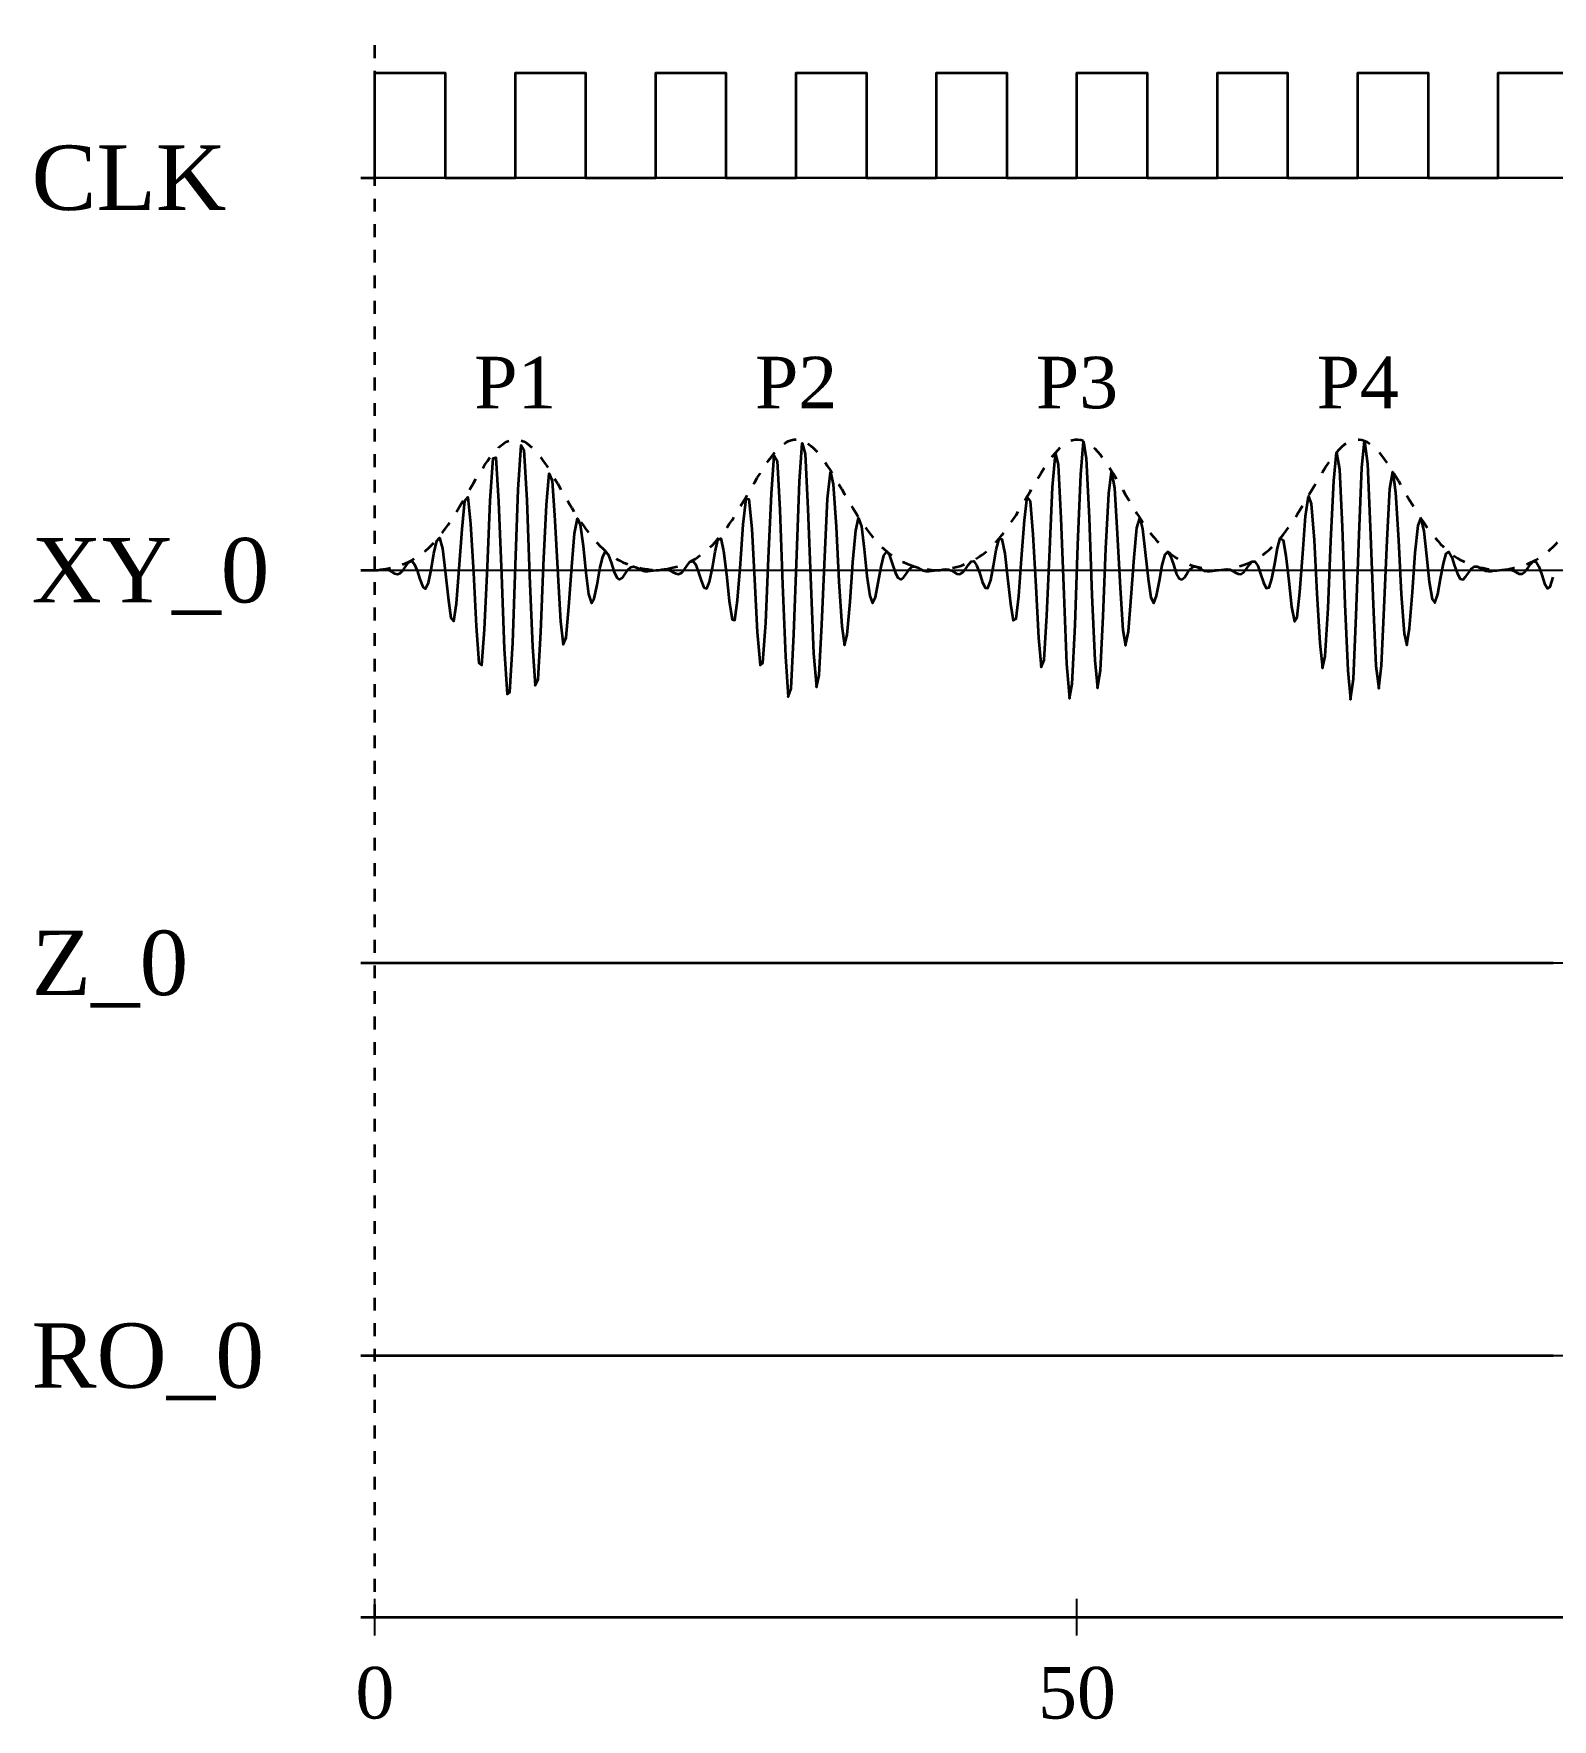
# Model space of a CAD drawing. Header units: metres. Extents: x -18 to 186, y -10 to 114.
# Drawn here: x -17.9 to 65.2, y 5.5 to 97.8 of the extents above; entities that cross this region are included whole.
import ezdxf
from ezdxf.enums import TextEntityAlignment as Align

# ---------------------------------------------------------------- set-up
doc = ezdxf.new("R2010")
doc.units = ezdxf.units.M
doc.linetypes.add('JIS_02_0.7', pattern=[1.4, 0.7, -0.7])
doc.layers.add('BASE', color=8, linetype='Continuous', lineweight=25)
doc.layers.add('WAVE', color=7, linetype='Continuous', lineweight=35)
doc.layers.add('TEXT', color=7, linetype='Continuous')
doc.styles.add('TNR', font='Times New Roman.ttf')

msp = doc.modelspace()

# ---------------------------------------------------------------- linework, layer by layer
at = {"layer": 'BASE', "linetype": 'JIS_02_0.7', "lineweight": 35, "flags": 128}
msp.add_lwpolyline([(0.769, 11.111), (0.769, 97.846)], dxfattribs=at)
at = {"layer": 'BASE', "lineweight": 30, "flags": 128}
for points in [[(0, 89.961), (0.769, 89.961)], [(0.769, 89.961), (123.805, 89.961)]]:
    msp.add_lwpolyline(points, dxfattribs=at)
at = {"layer": 'BASE', "lineweight": 35, "flags": 128}
for points in [[(0, 89.961), (0.769, 89.961)], [(0, 68.457), (0.769, 68.457)], [(0, 46.952), (0.769, 46.952)], [(0, 25.447), (0.769, 25.447)], [(0, 11.111), (0.769, 11.111)], [(0.769, 11.111), (123.805, 11.111)]]:
    msp.add_lwpolyline(points, dxfattribs=at)
at = {"layer": 'BASE', "lineweight": 25, "flags": 128}
for points in [[(0, 68.457), (0.769, 68.457)], [(0.769, 68.457), (123.805, 68.457)], [(0, 46.952), (0.769, 46.952)], [(0.769, 46.952), (123.805, 46.952)], [(0, 25.447), (0.769, 25.447)], [(0.769, 25.447), (123.805, 25.447)], [(0.769, 10.107), (0.769, 12.114)], [(39.218, 10.107), (39.218, 12.114)]]:
    msp.add_lwpolyline(points, dxfattribs=at)
at = {"layer": 'WAVE', "lineweight": 35, "flags": 128}
for points in [[(0.769, 89.961), (0.769, 95.696), (4.614, 95.696), (4.614, 89.961), (8.459, 89.961), (8.459, 95.696), (12.304, 95.696), (12.304, 89.961), (16.148, 89.961), (16.148, 95.696), (19.993, 95.696), (19.993, 89.961), (23.838, 89.961), (23.838, 95.696), (27.683, 95.696), (27.683, 89.961), (31.528, 89.961), (31.528, 95.696), (35.373, 95.696), (35.373, 89.961), (39.218, 89.961), (39.218, 95.696), (43.062, 95.696), (43.062, 89.961), (46.907, 89.961), (46.907, 95.696), (50.752, 95.696), (50.752, 89.961), (54.597, 89.961), (54.597, 95.696), (58.442, 95.696), (58.442, 89.961), (62.287, 89.961), (62.287, 95.696), (66.132, 95.696)], [(0.769, 68.457), (0.923, 68.466), (1.077, 68.489), (1.231, 68.509), (1.385, 68.504), (1.539, 68.456), (1.693, 68.373), (1.847, 68.285), (2.001, 68.245), (2.155, 68.298), (2.309, 68.459), (2.463, 68.688), (2.617, 68.895), (2.771, 68.966), (2.925, 68.818), (3.079, 68.448), (3.233, 67.962), (3.387, 67.556), (3.541, 67.444), (3.695, 67.761), (3.849, 68.478), (4.003, 69.37), (4.157, 70.075), (4.311, 70.231), (4.465, 69.643), (4.619, 68.412), (4.773, 66.948), (4.927, 65.848), (5.081, 65.661), (5.235, 66.632), (5.389, 68.538), (5.543, 70.713), (5.697, 72.267), (5.851, 72.453), (6.005, 71.005), (6.159, 68.326), (6.313, 65.389), (6.466, 63.391), (6.62, 63.256), (6.774, 65.215), (6.928, 68.645), (7.082, 72.258), (7.236, 74.595), (7.39, 74.628), (7.544, 72.217), (7.698, 68.214), (7.852, 64.16), (8.006, 61.67), (8.16, 61.774), (8.314, 64.476), (8.468, 68.738), (8.622, 72.89), (8.776, 75.306), (8.93, 75.062), (9.084, 72.302), (9.238, 68.161), (9.392, 64.282), (9.546, 62.148), (9.7, 62.498), (9.854, 65.066), (10.008, 68.738), (10.162, 72.044), (10.316, 73.759), (10.47, 73.361), (10.624, 71.184), (10.778, 68.215), (10.932, 65.645), (11.086, 64.394), (11.24, 64.777), (11.394, 66.457), (11.548, 68.645), (11.702, 70.463), (11.856, 71.291), (12.01, 70.968), (12.164, 69.789), (12.318, 68.324), (12.472, 67.157), (12.626, 66.663), (12.78, 66.903), (12.934, 67.653), (13.088, 68.541), (13.242, 69.216), (13.396, 69.478), (13.55, 69.318), (13.704, 68.89), (13.858, 68.409), (14.012, 68.064), (14.166, 67.945), (14.32, 68.039), (14.474, 68.255), (14.628, 68.479), (14.782, 68.628), (14.936, 68.667), (15.09, 68.618), (15.244, 68.529), (15.398, 68.449), (15.552, 68.407), (15.706, 68.405), (15.86, 68.427), (16.014, 68.45), (16.168, 68.457), (16.322, 68.468), (16.476, 68.492), (16.63, 68.511), (16.784, 68.5), (16.938, 68.447), (17.092, 68.361), (17.246, 68.277), (17.4, 68.246), (17.554, 68.313), (17.708, 68.486), (17.862, 68.718), (18.016, 68.913), (18.17, 68.961), (18.323, 68.783), (18.477, 68.39), (18.631, 67.903), (18.785, 67.522), (18.939, 67.459), (19.093, 67.832), (19.247, 68.586), (19.401, 69.476), (19.555, 70.13), (19.709, 70.199), (19.863, 69.519), (20.017, 68.23), (20.171, 66.778), (20.325, 65.766), (20.479, 65.719), (20.633, 66.829), (20.787, 68.813), (20.941, 70.959), (21.095, 72.377), (21.249, 72.36), (21.403, 70.722), (21.557, 67.948), (21.711, 65.065), (21.865, 63.26), (22.019, 63.391), (22.173, 65.585), (22.327, 69.117), (22.481, 72.647), (22.635, 74.738), (22.789, 74.452), (22.943, 71.777), (23.097, 67.675), (23.251, 63.734), (23.405, 61.53), (23.559, 61.982), (23.713, 64.954), (23.867, 69.3), (24.021, 73.315), (24.175, 75.428), (24.329, 74.839), (24.483, 71.829), (24.637, 67.627), (24.791, 63.895), (24.945, 62.052), (25.099, 62.714), (25.253, 65.493), (25.407, 69.201), (25.561, 72.364), (25.715, 73.826), (25.869, 73.17), (26.023, 70.832), (26.177, 67.849), (26.331, 65.404), (26.485, 64.353), (26.639, 64.93), (26.793, 66.722), (26.947, 68.909), (27.101, 70.629), (27.255, 71.312), (27.409, 70.858), (27.563, 69.609), (27.717, 68.151), (27.871, 67.054), (28.025, 66.655), (28.179, 66.976), (28.333, 67.764), (28.487, 68.643), (28.641, 69.274), (28.795, 69.479), (28.949, 69.275), (29.103, 68.828), (29.257, 68.356), (29.411, 68.036), (29.565, 67.947), (29.719, 68.062), (29.873, 68.284), (30.027, 68.503), (30.181, 68.639), (30.334, 68.665), (30.488, 68.608), (30.642, 68.518), (30.796, 68.441), (30.95, 68.405), (31.104, 68.407), (31.258, 68.431), (31.412, 68.451), (31.566, 68.457), (31.72, 68.471), (31.874, 68.495), (32.028, 68.511), (32.182, 68.496), (32.336, 68.438), (32.49, 68.349), (32.644, 68.269), (32.798, 68.248), (32.952, 68.329), (33.106, 68.513), (33.26, 68.746), (33.414, 68.93), (33.568, 68.952), (33.722, 68.744), (33.876, 68.331), (34.03, 67.845), (34.184, 67.493), (34.338, 67.481), (34.492, 67.908), (34.646, 68.697), (34.8, 69.579), (34.954, 70.177), (35.108, 70.155), (35.262, 69.384), (35.416, 68.046), (35.57, 66.615), (35.724, 65.699), (35.878, 65.796), (36.032, 67.04), (36.186, 69.09), (36.34, 71.194), (36.494, 72.463), (36.648, 72.24), (36.802, 70.421), (36.956, 67.569), (37.11, 64.757), (37.264, 63.159), (37.418, 63.559), (37.572, 65.977), (37.726, 69.59), (37.88, 73.014), (38.034, 74.842), (38.188, 74.237), (38.342, 71.313), (38.496, 67.138), (38.65, 63.336), (38.804, 61.433), (38.958, 62.23), (39.112, 65.455), (39.266, 69.857), (39.42, 73.709), (39.574, 75.508), (39.728, 74.578), (39.882, 71.336), (40.036, 67.101), (40.19, 63.54), (40.344, 61.996), (40.498, 62.964), (40.652, 65.936), (40.806, 69.655), (40.96, 72.657), (41.114, 73.858), (41.268, 72.953), (41.422, 70.469), (41.576, 67.491), (41.73, 65.185), (41.884, 64.339), (42.038, 65.101), (42.191, 66.992), (42.345, 69.165), (42.499, 70.778), (42.653, 71.314), (42.807, 70.734), (42.961, 69.425), (43.115, 67.984), (43.269, 66.962), (43.423, 66.659), (43.577, 67.056), (43.731, 67.877), (43.885, 68.741), (44.039, 69.324), (44.193, 69.473), (44.347, 69.228), (44.501, 68.766), (44.655, 68.305), (44.809, 68.012), (44.963, 67.951), (45.117, 68.086), (45.271, 68.314), (45.425, 68.526), (45.579, 68.648), (45.733, 68.662), (45.887, 68.598), (46.041, 68.507), (46.195, 68.434), (46.349, 68.403), (46.503, 68.41), (46.657, 68.434), (46.811, 68.453), (46.965, 68.458), (47.119, 68.474), (47.273, 68.498), (47.427, 68.511), (47.581, 68.491), (47.735, 68.428), (47.889, 68.338), (48.043, 68.262), (48.197, 68.252), (48.351, 68.347), (48.505, 68.541), (48.659, 68.774), (48.813, 68.943), (48.967, 68.939), (49.121, 68.702), (49.275, 68.271), (49.429, 67.789), (49.583, 67.469), (49.737, 67.51), (49.891, 67.991), (50.045, 68.809), (50.199, 69.677), (50.353, 70.213), (50.507, 70.099), (50.661, 69.241), (50.815, 67.86), (50.969, 66.46), (51.123, 65.649), (51.277, 65.891), (51.431, 67.265), (51.585, 69.368), (51.739, 71.416), (51.893, 72.525), (52.047, 72.095), (52.201, 70.102), (52.355, 67.19), (52.509, 64.469), (52.663, 63.091), (52.817, 63.76), (52.971, 66.388), (53.125, 70.059), (53.279, 73.354), (53.433, 74.908), (53.587, 73.985), (53.741, 70.829), (53.895, 66.607), (54.048, 62.968), (54.202, 61.38), (54.356, 62.518), (54.51, 65.974), (54.664, 70.404), (54.818, 74.07), (54.972, 75.543), (55.126, 74.279), (55.28, 70.827), (55.434, 66.585), (55.588, 63.217), (55.742, 61.981), (55.896, 63.246), (56.05, 66.391), (56.204, 70.098), (56.358, 72.92), (56.512, 73.857), (56.666, 72.71), (56.82, 70.099), (56.974, 67.145), (57.128, 64.989), (57.282, 64.351), (57.436, 65.291), (57.59, 67.267), (57.744, 69.412), (57.898, 70.909), (58.052, 71.298), (58.206, 70.599), (58.36, 69.24), (58.514, 67.825), (58.668, 66.882), (58.822, 66.674), (58.976, 67.143), (59.13, 67.991), (59.284, 68.834), (59.438, 69.367), (59.592, 69.462), (59.746, 69.178), (59.9, 68.704), (60.054, 68.257), (60.208, 67.991), (60.362, 67.959), (60.516, 68.112), (60.67, 68.343), (60.824, 68.547), (60.978, 68.655), (61.132, 68.657), (61.286, 68.587), (61.44, 68.496), (61.594, 68.428), (61.748, 68.402), (61.902, 68.412), (62.056, 68.437), (62.21, 68.454), (62.364, 68.459), (62.518, 68.477), (62.672, 68.501), (62.826, 68.511), (62.98, 68.485), (63.134, 68.418), (63.288, 68.327), (63.442, 68.256), (63.596, 68.258), (63.75, 68.367), (63.904, 68.57), (64.058, 68.801), (64.212, 68.954), (64.366, 68.922), (64.52, 68.657), (64.674, 68.209), (64.828, 67.735), (64.982, 67.452), (65.136, 67.546), (65.29, 68.079)], [(0.769, 46.952), (0.923, 46.952), (1.077, 46.952), (1.231, 46.952), (1.385, 46.952), (1.539, 46.952), (1.693, 46.952), (1.847, 46.952), (2.001, 46.952), (2.155, 46.952), (2.309, 46.952), (2.463, 46.952), (2.617, 46.952), (2.771, 46.952), (2.925, 46.952), (3.079, 46.952), (3.233, 46.952), (3.387, 46.952), (3.541, 46.952), (3.695, 46.952), (3.849, 46.952), (4.003, 46.952), (4.157, 46.952), (4.311, 46.952), (4.465, 46.952), (4.619, 46.952), (4.773, 46.952), (4.927, 46.952), (5.081, 46.952), (5.235, 46.952), (5.389, 46.952), (5.543, 46.952), (5.697, 46.952), (5.851, 46.952), (6.005, 46.952), (6.159, 46.952), (6.313, 46.952), (6.466, 46.952), (6.62, 46.952), (6.774, 46.952), (6.928, 46.952), (7.082, 46.952), (7.236, 46.952), (7.39, 46.952), (7.544, 46.952), (7.698, 46.952), (7.852, 46.952), (8.006, 46.952), (8.16, 46.952), (8.314, 46.952), (8.468, 46.952), (8.622, 46.952), (8.776, 46.952), (8.93, 46.952), (9.084, 46.952), (9.238, 46.952), (9.392, 46.952), (9.546, 46.952), (9.7, 46.952), (9.854, 46.952), (10.008, 46.952), (10.162, 46.952), (10.316, 46.952), (10.47, 46.952), (10.624, 46.952), (10.778, 46.952), (10.932, 46.952), (11.086, 46.952), (11.24, 46.952), (11.394, 46.952), (11.548, 46.952), (11.702, 46.952), (11.856, 46.952), (12.01, 46.952), (12.164, 46.952), (12.318, 46.952), (12.472, 46.952), (12.626, 46.952), (12.78, 46.952), (12.934, 46.952), (13.088, 46.952), (13.242, 46.952), (13.396, 46.952), (13.55, 46.952), (13.704, 46.952), (13.858, 46.952), (14.012, 46.952), (14.166, 46.952), (14.32, 46.952), (14.474, 46.952), (14.628, 46.952), (14.782, 46.952), (14.936, 46.952), (15.09, 46.952), (15.244, 46.952), (15.398, 46.952), (15.552, 46.952), (15.706, 46.952), (15.86, 46.952), (16.014, 46.952), (16.168, 46.952), (16.322, 46.952), (16.476, 46.952), (16.63, 46.952), (16.784, 46.952), (16.938, 46.952), (17.092, 46.952), (17.246, 46.952), (17.4, 46.952), (17.554, 46.952), (17.708, 46.952), (17.862, 46.952), (18.016, 46.952), (18.17, 46.952), (18.323, 46.952), (18.477, 46.952), (18.631, 46.952), (18.785, 46.952), (18.939, 46.952), (19.093, 46.952), (19.247, 46.952), (19.401, 46.952), (19.555, 46.952), (19.709, 46.952), (19.863, 46.952), (20.017, 46.952), (20.171, 46.952), (20.325, 46.952), (20.479, 46.952), (20.633, 46.952), (20.787, 46.952), (20.941, 46.952), (21.095, 46.952), (21.249, 46.952), (21.403, 46.952), (21.557, 46.952), (21.711, 46.952), (21.865, 46.952), (22.019, 46.952), (22.173, 46.952), (22.327, 46.952), (22.481, 46.952), (22.635, 46.952), (22.789, 46.952), (22.943, 46.952), (23.097, 46.952), (23.251, 46.952), (23.405, 46.952), (23.559, 46.952), (23.713, 46.952), (23.867, 46.952), (24.021, 46.952), (24.175, 46.952), (24.329, 46.952), (24.483, 46.952), (24.637, 46.952), (24.791, 46.952), (24.945, 46.952), (25.099, 46.952), (25.253, 46.952), (25.407, 46.952), (25.561, 46.952), (25.715, 46.952), (25.869, 46.952), (26.023, 46.952), (26.177, 46.952), (26.331, 46.952), (26.485, 46.952), (26.639, 46.952), (26.793, 46.952), (26.947, 46.952), (27.101, 46.952), (27.255, 46.952), (27.409, 46.952), (27.563, 46.952), (27.717, 46.952), (27.871, 46.952), (28.025, 46.952), (28.179, 46.952), (28.333, 46.952), (28.487, 46.952), (28.641, 46.952), (28.795, 46.952), (28.949, 46.952), (29.103, 46.952), (29.257, 46.952), (29.411, 46.952), (29.565, 46.952), (29.719, 46.952), (29.873, 46.952), (30.027, 46.952), (30.181, 46.952), (30.334, 46.952), (30.488, 46.952), (30.642, 46.952), (30.796, 46.952), (30.95, 46.952), (31.104, 46.952), (31.258, 46.952), (31.412, 46.952), (31.566, 46.952), (31.72, 46.952), (31.874, 46.952), (32.028, 46.952), (32.182, 46.952), (32.336, 46.952), (32.49, 46.952), (32.644, 46.952), (32.798, 46.952), (32.952, 46.952), (33.106, 46.952), (33.26, 46.952), (33.414, 46.952), (33.568, 46.952), (33.722, 46.952), (33.876, 46.952), (34.03, 46.952), (34.184, 46.952), (34.338, 46.952), (34.492, 46.952), (34.646, 46.952), (34.8, 46.952), (34.954, 46.952), (35.108, 46.952), (35.262, 46.952), (35.416, 46.952), (35.57, 46.952), (35.724, 46.952), (35.878, 46.952), (36.032, 46.952), (36.186, 46.952), (36.34, 46.952), (36.494, 46.952), (36.648, 46.952), (36.802, 46.952), (36.956, 46.952), (37.11, 46.952), (37.264, 46.952), (37.418, 46.952), (37.572, 46.952), (37.726, 46.952), (37.88, 46.952), (38.034, 46.952), (38.188, 46.952), (38.342, 46.952), (38.496, 46.952), (38.65, 46.952), (38.804, 46.952), (38.958, 46.952), (39.112, 46.952), (39.266, 46.952), (39.42, 46.952), (39.574, 46.952), (39.728, 46.952), (39.882, 46.952), (40.036, 46.952), (40.19, 46.952), (40.344, 46.952), (40.498, 46.952), (40.652, 46.952), (40.806, 46.952), (40.96, 46.952), (41.114, 46.952), (41.268, 46.952), (41.422, 46.952), (41.576, 46.952), (41.73, 46.952), (41.884, 46.952), (42.038, 46.952), (42.191, 46.952), (42.345, 46.952), (42.499, 46.952), (42.653, 46.952), (42.807, 46.952), (42.961, 46.952), (43.115, 46.952), (43.269, 46.952), (43.423, 46.952), (43.577, 46.952), (43.731, 46.952), (43.885, 46.952), (44.039, 46.952), (44.193, 46.952), (44.347, 46.952), (44.501, 46.952), (44.655, 46.952), (44.809, 46.952), (44.963, 46.952), (45.117, 46.952), (45.271, 46.952), (45.425, 46.952), (45.579, 46.952), (45.733, 46.952), (45.887, 46.952), (46.041, 46.952), (46.195, 46.952), (46.349, 46.952), (46.503, 46.952), (46.657, 46.952), (46.811, 46.952), (46.965, 46.952), (47.119, 46.952), (47.273, 46.952), (47.427, 46.952), (47.581, 46.952), (47.735, 46.952), (47.889, 46.952), (48.043, 46.952), (48.197, 46.952), (48.351, 46.952), (48.505, 46.952), (48.659, 46.952), (48.813, 46.952), (48.967, 46.952), (49.121, 46.952), (49.275, 46.952), (49.429, 46.952), (49.583, 46.952), (49.737, 46.952), (49.891, 46.952), (50.045, 46.952), (50.199, 46.952), (50.353, 46.952), (50.507, 46.952), (50.661, 46.952), (50.815, 46.952), (50.969, 46.952), (51.123, 46.952), (51.277, 46.952), (51.431, 46.952), (51.585, 46.952), (51.739, 46.952), (51.893, 46.952), (52.047, 46.952), (52.201, 46.952), (52.355, 46.952), (52.509, 46.952), (52.663, 46.952), (52.817, 46.952), (52.971, 46.952), (53.125, 46.952), (53.279, 46.952), (53.433, 46.952), (53.587, 46.952), (53.741, 46.952), (53.895, 46.952), (54.048, 46.952), (54.202, 46.952), (54.356, 46.952), (54.51, 46.952), (54.664, 46.952), (54.818, 46.952), (54.972, 46.952), (55.126, 46.952), (55.28, 46.952), (55.434, 46.952), (55.588, 46.952), (55.742, 46.952), (55.896, 46.952), (56.05, 46.952), (56.204, 46.952), (56.358, 46.952), (56.512, 46.952), (56.666, 46.952), (56.82, 46.952), (56.974, 46.952), (57.128, 46.952), (57.282, 46.952), (57.436, 46.952), (57.59, 46.952), (57.744, 46.952), (57.898, 46.952), (58.052, 46.952), (58.206, 46.952), (58.36, 46.952), (58.514, 46.952), (58.668, 46.952), (58.822, 46.952), (58.976, 46.952), (59.13, 46.952), (59.284, 46.952), (59.438, 46.952), (59.592, 46.952), (59.746, 46.952), (59.9, 46.952), (60.054, 46.952), (60.208, 46.952), (60.362, 46.952), (60.516, 46.952), (60.67, 46.952), (60.824, 46.952), (60.978, 46.952), (61.132, 46.952), (61.286, 46.952), (61.44, 46.952), (61.594, 46.952), (61.748, 46.952), (61.902, 46.952), (62.056, 46.952), (62.21, 46.952), (62.364, 46.952), (62.518, 46.952), (62.672, 46.952), (62.826, 46.952), (62.98, 46.952), (63.134, 46.952), (63.288, 46.952), (63.442, 46.952), (63.596, 46.952), (63.75, 46.952), (63.904, 46.952), (64.058, 46.952), (64.212, 46.952), (64.366, 46.952), (64.52, 46.952), (64.674, 46.952), (64.828, 46.952), (64.982, 46.952), (65.136, 46.952), (65.29, 46.952)], [(0.769, 25.447), (0.923, 25.447), (1.077, 25.447), (1.231, 25.447), (1.385, 25.447), (1.539, 25.447), (1.693, 25.447), (1.847, 25.447), (2.001, 25.447), (2.155, 25.447), (2.309, 25.447), (2.463, 25.447), (2.617, 25.447), (2.771, 25.447), (2.925, 25.447), (3.079, 25.447), (3.233, 25.447), (3.387, 25.447), (3.541, 25.447), (3.695, 25.447), (3.849, 25.447), (4.003, 25.447), (4.157, 25.447), (4.311, 25.447), (4.465, 25.447), (4.619, 25.447), (4.773, 25.447), (4.927, 25.447), (5.081, 25.447), (5.235, 25.447), (5.389, 25.447), (5.543, 25.447), (5.697, 25.447), (5.851, 25.447), (6.005, 25.447), (6.159, 25.447), (6.313, 25.447), (6.466, 25.447), (6.62, 25.447), (6.774, 25.447), (6.928, 25.447), (7.082, 25.447), (7.236, 25.447), (7.39, 25.447), (7.544, 25.447), (7.698, 25.447), (7.852, 25.447), (8.006, 25.447), (8.16, 25.447), (8.314, 25.447), (8.468, 25.447), (8.622, 25.447), (8.776, 25.447), (8.93, 25.447), (9.084, 25.447), (9.238, 25.447), (9.392, 25.447), (9.546, 25.447), (9.7, 25.447), (9.854, 25.447), (10.008, 25.447), (10.162, 25.447), (10.316, 25.447), (10.47, 25.447), (10.624, 25.447), (10.778, 25.447), (10.932, 25.447), (11.086, 25.447), (11.24, 25.447), (11.394, 25.447), (11.548, 25.447), (11.702, 25.447), (11.856, 25.447), (12.01, 25.447), (12.164, 25.447), (12.318, 25.447), (12.472, 25.447), (12.626, 25.447), (12.78, 25.447), (12.934, 25.447), (13.088, 25.447), (13.242, 25.447), (13.396, 25.447), (13.55, 25.447), (13.704, 25.447), (13.858, 25.447), (14.012, 25.447), (14.166, 25.447), (14.32, 25.447), (14.474, 25.447), (14.628, 25.447), (14.782, 25.447), (14.936, 25.447), (15.09, 25.447), (15.244, 25.447), (15.398, 25.447), (15.552, 25.447), (15.706, 25.447), (15.86, 25.447), (16.014, 25.447), (16.168, 25.447), (16.322, 25.447), (16.476, 25.447), (16.63, 25.447), (16.784, 25.447), (16.938, 25.447), (17.092, 25.447), (17.246, 25.447), (17.4, 25.447), (17.554, 25.447), (17.708, 25.447), (17.862, 25.447), (18.016, 25.447), (18.17, 25.447), (18.323, 25.447), (18.477, 25.447), (18.631, 25.447), (18.785, 25.447), (18.939, 25.447), (19.093, 25.447), (19.247, 25.447), (19.401, 25.447), (19.555, 25.447), (19.709, 25.447), (19.863, 25.447), (20.017, 25.447), (20.171, 25.447), (20.325, 25.447), (20.479, 25.447), (20.633, 25.447), (20.787, 25.447), (20.941, 25.447), (21.095, 25.447), (21.249, 25.447), (21.403, 25.447), (21.557, 25.447), (21.711, 25.447), (21.865, 25.447), (22.019, 25.447), (22.173, 25.447), (22.327, 25.447), (22.481, 25.447), (22.635, 25.447), (22.789, 25.447), (22.943, 25.447), (23.097, 25.447), (23.251, 25.447), (23.405, 25.447), (23.559, 25.447), (23.713, 25.447), (23.867, 25.447), (24.021, 25.447), (24.175, 25.447), (24.329, 25.447), (24.483, 25.447), (24.637, 25.447), (24.791, 25.447), (24.945, 25.447), (25.099, 25.447), (25.253, 25.447), (25.407, 25.447), (25.561, 25.447), (25.715, 25.447), (25.869, 25.447), (26.023, 25.447), (26.177, 25.447), (26.331, 25.447), (26.485, 25.447), (26.639, 25.447), (26.793, 25.447), (26.947, 25.447), (27.101, 25.447), (27.255, 25.447), (27.409, 25.447), (27.563, 25.447), (27.717, 25.447), (27.871, 25.447), (28.025, 25.447), (28.179, 25.447), (28.333, 25.447), (28.487, 25.447), (28.641, 25.447), (28.795, 25.447), (28.949, 25.447), (29.103, 25.447), (29.257, 25.447), (29.411, 25.447), (29.565, 25.447), (29.719, 25.447), (29.873, 25.447), (30.027, 25.447), (30.181, 25.447), (30.334, 25.447), (30.488, 25.447), (30.642, 25.447), (30.796, 25.447), (30.95, 25.447), (31.104, 25.447), (31.258, 25.447), (31.412, 25.447), (31.566, 25.447), (31.72, 25.447), (31.874, 25.447), (32.028, 25.447), (32.182, 25.447), (32.336, 25.447), (32.49, 25.447), (32.644, 25.447), (32.798, 25.447), (32.952, 25.447), (33.106, 25.447), (33.26, 25.447), (33.414, 25.447), (33.568, 25.447), (33.722, 25.447), (33.876, 25.447), (34.03, 25.447), (34.184, 25.447), (34.338, 25.447), (34.492, 25.447), (34.646, 25.447), (34.8, 25.447), (34.954, 25.447), (35.108, 25.447), (35.262, 25.447), (35.416, 25.447), (35.57, 25.447), (35.724, 25.447), (35.878, 25.447), (36.032, 25.447), (36.186, 25.447), (36.34, 25.447), (36.494, 25.447), (36.648, 25.447), (36.802, 25.447), (36.956, 25.447), (37.11, 25.447), (37.264, 25.447), (37.418, 25.447), (37.572, 25.447), (37.726, 25.447), (37.88, 25.447), (38.034, 25.447), (38.188, 25.447), (38.342, 25.447), (38.496, 25.447), (38.65, 25.447), (38.804, 25.447), (38.958, 25.447), (39.112, 25.447), (39.266, 25.447), (39.42, 25.447), (39.574, 25.447), (39.728, 25.447), (39.882, 25.447), (40.036, 25.447), (40.19, 25.447), (40.344, 25.447), (40.498, 25.447), (40.652, 25.447), (40.806, 25.447), (40.96, 25.447), (41.114, 25.447), (41.268, 25.447), (41.422, 25.447), (41.576, 25.447), (41.73, 25.447), (41.884, 25.447), (42.038, 25.447), (42.191, 25.447), (42.345, 25.447), (42.499, 25.447), (42.653, 25.447), (42.807, 25.447), (42.961, 25.447), (43.115, 25.447), (43.269, 25.447), (43.423, 25.447), (43.577, 25.447), (43.731, 25.447), (43.885, 25.447), (44.039, 25.447), (44.193, 25.447), (44.347, 25.447), (44.501, 25.447), (44.655, 25.447), (44.809, 25.447), (44.963, 25.447), (45.117, 25.447), (45.271, 25.447), (45.425, 25.447), (45.579, 25.447), (45.733, 25.447), (45.887, 25.447), (46.041, 25.447), (46.195, 25.447), (46.349, 25.447), (46.503, 25.447), (46.657, 25.447), (46.811, 25.447), (46.965, 25.447), (47.119, 25.447), (47.273, 25.447), (47.427, 25.447), (47.581, 25.447), (47.735, 25.447), (47.889, 25.447), (48.043, 25.447), (48.197, 25.447), (48.351, 25.447), (48.505, 25.447), (48.659, 25.447), (48.813, 25.447), (48.967, 25.447), (49.121, 25.447), (49.275, 25.447), (49.429, 25.447), (49.583, 25.447), (49.737, 25.447), (49.891, 25.447), (50.045, 25.447), (50.199, 25.447), (50.353, 25.447), (50.507, 25.447), (50.661, 25.447), (50.815, 25.447), (50.969, 25.447), (51.123, 25.447), (51.277, 25.447), (51.431, 25.447), (51.585, 25.447), (51.739, 25.447), (51.893, 25.447), (52.047, 25.447), (52.201, 25.447), (52.355, 25.447), (52.509, 25.447), (52.663, 25.447), (52.817, 25.447), (52.971, 25.447), (53.125, 25.447), (53.279, 25.447), (53.433, 25.447), (53.587, 25.447), (53.741, 25.447), (53.895, 25.447), (54.048, 25.447), (54.202, 25.447), (54.356, 25.447), (54.51, 25.447), (54.664, 25.447), (54.818, 25.447), (54.972, 25.447), (55.126, 25.447), (55.28, 25.447), (55.434, 25.447), (55.588, 25.447), (55.742, 25.447), (55.896, 25.447), (56.05, 25.447), (56.204, 25.447), (56.358, 25.447), (56.512, 25.447), (56.666, 25.447), (56.82, 25.447), (56.974, 25.447), (57.128, 25.447), (57.282, 25.447), (57.436, 25.447), (57.59, 25.447), (57.744, 25.447), (57.898, 25.447), (58.052, 25.447), (58.206, 25.447), (58.36, 25.447), (58.514, 25.447), (58.668, 25.447), (58.822, 25.447), (58.976, 25.447), (59.13, 25.447), (59.284, 25.447), (59.438, 25.447), (59.592, 25.447), (59.746, 25.447), (59.9, 25.447), (60.054, 25.447), (60.208, 25.447), (60.362, 25.447), (60.516, 25.447), (60.67, 25.447), (60.824, 25.447), (60.978, 25.447), (61.132, 25.447), (61.286, 25.447), (61.44, 25.447), (61.594, 25.447), (61.748, 25.447), (61.902, 25.447), (62.056, 25.447), (62.21, 25.447), (62.364, 25.447), (62.518, 25.447), (62.672, 25.447), (62.826, 25.447), (62.98, 25.447), (63.134, 25.447), (63.288, 25.447), (63.442, 25.447), (63.596, 25.447), (63.75, 25.447), (63.904, 25.447), (64.058, 25.447), (64.212, 25.447), (64.366, 25.447), (64.52, 25.447), (64.674, 25.447), (64.828, 25.447), (64.982, 25.447), (65.136, 25.447), (65.29, 25.447)]]:
    msp.add_lwpolyline(points, dxfattribs=at)
at = {"layer": 'WAVE', "linetype": 'JIS_02_0.7', "lineweight": 35, "flags": 128}
msp.add_lwpolyline([(0.923, 68.472), (1.077, 68.491), (1.231, 68.512), (1.385, 68.537), (1.539, 68.566), (1.693, 68.599), (1.847, 68.636), (2.001, 68.679), (2.155, 68.728), (2.309, 68.784), (2.463, 68.846), (2.617, 68.916), (2.771, 68.994), (2.925, 69.081), (3.079, 69.177), (3.233, 69.283), (3.387, 69.4), (3.541, 69.527), (3.695, 69.665), (3.849, 69.815), (4.003, 69.976), (4.157, 70.149), (4.311, 70.333), (4.465, 70.529), (4.619, 70.736), (4.773, 70.954), (4.927, 71.181), (5.081, 71.418), (5.235, 71.662), (5.389, 71.914), (5.543, 72.171), (5.697, 72.432), (5.851, 72.696), (6.005, 72.96), (6.159, 73.222), (6.313, 73.482), (6.466, 73.735), (6.62, 73.981), (6.774, 74.217), (6.928, 74.442), (7.082, 74.652), (7.236, 74.846), (7.39, 75.022), (7.544, 75.178), (7.698, 75.313), (7.852, 75.425), (8.006, 75.513), (8.16, 75.576), (8.314, 75.613), (8.468, 75.625), (8.622, 75.61), (8.776, 75.569), (8.93, 75.503), (9.084, 75.412), (9.238, 75.297), (9.392, 75.16), (9.546, 75.001), (9.7, 74.823), (9.854, 74.626), (10.008, 74.414), (10.162, 74.189), (10.316, 73.951), (10.47, 73.704), (10.624, 73.449), (10.778, 73.19), (10.932, 72.927), (11.086, 72.663), (11.24, 72.399), (11.394, 72.139), (11.548, 71.882), (11.702, 71.631), (11.856, 71.388), (12.01, 71.152), (12.164, 70.926), (12.318, 70.71), (12.472, 70.504), (12.626, 70.309), (12.78, 70.126), (12.934, 69.955), (13.088, 69.795), (13.242, 69.647), (13.396, 69.51), (13.55, 69.384), (13.704, 69.269), (13.858, 69.165), (14.012, 69.07), (14.166, 68.984), (14.32, 68.907), (14.474, 68.838), (14.628, 68.776), (14.782, 68.722), (14.936, 68.674), (15.09, 68.631), (15.244, 68.594), (15.398, 68.562), (15.552, 68.534), (15.706, 68.509), (15.86, 68.488), (16.014, 68.47), (16.168, 68.459), (16.322, 68.475), (16.476, 68.493), (16.63, 68.515), (16.784, 68.54), (16.938, 68.57), (17.092, 68.603), (17.246, 68.642), (17.4, 68.685), (17.554, 68.735), (17.708, 68.791), (17.862, 68.854), (18.016, 68.925), (18.17, 69.005), (18.323, 69.093), (18.477, 69.19), (18.631, 69.297), (18.785, 69.415), (18.939, 69.543), (19.093, 69.683), (19.247, 69.834), (19.401, 69.997), (19.555, 70.171), (19.709, 70.357), (19.863, 70.554), (20.017, 70.763), (20.171, 70.982), (20.325, 71.21), (20.479, 71.448), (20.633, 71.694), (20.787, 71.946), (20.941, 72.204), (21.095, 72.465), (21.249, 72.729), (21.403, 72.993), (21.557, 73.255), (21.711, 73.514), (21.865, 73.766), (22.019, 74.011), (22.173, 74.246), (22.327, 74.469), (22.481, 74.677), (22.635, 74.869), (22.789, 75.043), (22.943, 75.196), (23.097, 75.328), (23.251, 75.437), (23.405, 75.522), (23.559, 75.582), (23.713, 75.616), (23.867, 75.624), (24.021, 75.606), (24.175, 75.563), (24.329, 75.493), (24.483, 75.399), (24.637, 75.281), (24.791, 75.141), (24.945, 74.98), (25.099, 74.799), (25.253, 74.601), (25.407, 74.387), (25.561, 74.159), (25.715, 73.921), (25.869, 73.672), (26.023, 73.417), (26.177, 73.157), (26.331, 72.894), (26.485, 72.63), (26.639, 72.367), (26.793, 72.106), (26.947, 71.851), (27.101, 71.601), (27.255, 71.358), (27.409, 71.123), (27.563, 70.898), (27.717, 70.683), (27.871, 70.479), (28.025, 70.286), (28.179, 70.104), (28.333, 69.934), (28.487, 69.776), (28.641, 69.629), (28.795, 69.494), (28.949, 69.369), (29.103, 69.256), (29.257, 69.152), (29.411, 69.058), (29.565, 68.974), (29.719, 68.898), (29.873, 68.83), (30.027, 68.769), (30.181, 68.716), (30.334, 68.668), (30.488, 68.627), (30.642, 68.59), (30.796, 68.558), (30.95, 68.53), (31.104, 68.507), (31.258, 68.486), (31.412, 68.468), (31.566, 68.46), (31.72, 68.477), (31.874, 68.496), (32.028, 68.518), (32.182, 68.544), (32.336, 68.574), (32.49, 68.608), (32.644, 68.647), (32.798, 68.691), (32.952, 68.742), (33.106, 68.799), (33.26, 68.863), (33.414, 68.935), (33.568, 69.015), (33.722, 69.104), (33.876, 69.203), (34.03, 69.311), (34.184, 69.43), (34.338, 69.56), (34.492, 69.701), (34.646, 69.854), (34.8, 70.018), (34.954, 70.194), (35.108, 70.381), (35.262, 70.58), (35.416, 70.79), (35.57, 71.01), (35.724, 71.24), (35.878, 71.478), (36.032, 71.725), (36.186, 71.978), (36.34, 72.236), (36.494, 72.498), (36.648, 72.762), (36.802, 73.026), (36.956, 73.288), (37.11, 73.546), (37.264, 73.798), (37.418, 74.041), (37.572, 74.275), (37.726, 74.496), (37.88, 74.702), (38.034, 74.892), (38.188, 75.063), (38.342, 75.214), (38.496, 75.343), (38.65, 75.449), (38.804, 75.531), (38.958, 75.588), (39.112, 75.619), (39.266, 75.624), (39.42, 75.602), (39.574, 75.555), (39.728, 75.483), (39.882, 75.386), (40.036, 75.265), (40.19, 75.122), (40.344, 74.958), (40.498, 74.775), (40.652, 74.575), (40.806, 74.359), (40.96, 74.13), (41.114, 73.89), (41.268, 73.641), (41.422, 73.385), (41.576, 73.124), (41.73, 72.861), (41.884, 72.597), (42.038, 72.334), (42.191, 72.074), (42.345, 71.819), (42.499, 71.57), (42.653, 71.328), (42.807, 71.095), (42.961, 70.871), (43.115, 70.657), (43.269, 70.454), (43.423, 70.263), (43.577, 70.082), (43.731, 69.914), (43.885, 69.757), (44.039, 69.612), (44.193, 69.478), (44.347, 69.355), (44.501, 69.242), (44.655, 69.14), (44.809, 69.047), (44.963, 68.964), (45.117, 68.889), (45.271, 68.822), (45.425, 68.762), (45.579, 68.709), (45.733, 68.663), (45.887, 68.622), (46.041, 68.586), (46.195, 68.554), (46.349, 68.527), (46.503, 68.504), (46.657, 68.484), (46.811, 68.466), (46.965, 68.462), (47.119, 68.479), (47.273, 68.498), (47.427, 68.521), (47.581, 68.547), (47.735, 68.578), (47.889, 68.612), (48.043, 68.652), (48.197, 68.697), (48.351, 68.748), (48.505, 68.806), (48.659, 68.871), (48.813, 68.944), (48.967, 69.026), (49.121, 69.116), (49.275, 69.216), (49.429, 69.326), (49.583, 69.446), (49.737, 69.577), (49.891, 69.72), (50.045, 69.874), (50.199, 70.039), (50.353, 70.217), (50.507, 70.405), (50.661, 70.605), (50.815, 70.816), (50.969, 71.038), (51.123, 71.269), (51.277, 71.509), (51.431, 71.756), (51.585, 72.01), (51.739, 72.269), (51.893, 72.531), (52.047, 72.795), (52.201, 73.058), (52.355, 73.32), (52.509, 73.577), (52.663, 73.829), (52.817, 74.071), (52.971, 74.303), (53.125, 74.522), (53.279, 74.727), (53.433, 74.914), (53.587, 75.083), (53.741, 75.231), (53.895, 75.358), (54.048, 75.461), (54.202, 75.54), (54.356, 75.593), (54.51, 75.621), (54.664, 75.622), (54.818, 75.598), (54.972, 75.548), (55.126, 75.472), (55.28, 75.372), (55.434, 75.248), (55.588, 75.103), (55.742, 74.936), (55.896, 74.751), (56.05, 74.549), (56.204, 74.331), (56.358, 74.101), (56.512, 73.859), (56.666, 73.609), (56.82, 73.352), (56.974, 73.091), (57.128, 72.828), (57.282, 72.564), (57.436, 72.301), (57.59, 72.042), (57.744, 71.787), (57.898, 71.539), (58.052, 71.298), (58.206, 71.066), (58.36, 70.844), (58.514, 70.631), (58.668, 70.43), (58.822, 70.239), (58.976, 70.061), (59.13, 69.894), (59.284, 69.738), (59.438, 69.594), (59.592, 69.462), (59.746, 69.34), (59.9, 69.229), (60.054, 69.128), (60.208, 69.036), (60.362, 68.954), (60.516, 68.88), (60.67, 68.814), (60.824, 68.755), (60.978, 68.703), (61.132, 68.657), (61.286, 68.617), (61.44, 68.582), (61.594, 68.551), (61.748, 68.524), (61.902, 68.501), (62.056, 68.481), (62.21, 68.464), (62.364, 68.464), (62.518, 68.481), (62.672, 68.501), (62.826, 68.524), (62.98, 68.551), (63.134, 68.582), (63.288, 68.617), (63.442, 68.657), (63.596, 68.703), (63.75, 68.755), (63.904, 68.814), (64.058, 68.88), (64.212, 68.954), (64.366, 69.036), (64.52, 69.128), (64.674, 69.229), (64.828, 69.34), (64.982, 69.462), (65.136, 69.594), (65.29, 69.738), (65.444, 69.894), (65.598, 70.061), (65.752, 70.239), (65.905, 70.43), (66.059, 70.631), (66.213, 70.844), (66.367, 71.066), (66.521, 71.298), (66.675, 71.539), (66.829, 71.787), (66.983, 72.042), (67.137, 72.301), (67.291, 72.564), (67.445, 72.828), (67.599, 73.091), (67.753, 73.352), (67.907, 73.609), (68.061, 73.859), (68.215, 74.101), (68.369, 74.331), (68.523, 74.549), (68.677, 74.751), (68.831, 74.936), (68.985, 75.103), (69.139, 75.248), (69.293, 75.372), (69.447, 75.472), (69.601, 75.548), (69.755, 75.598), (69.909, 75.622), (70.063, 75.621), (70.217, 75.593), (70.371, 75.54), (70.525, 75.461), (70.679, 75.358), (70.833, 75.231), (70.987, 75.083), (71.141, 74.914), (71.295, 74.727), (71.449, 74.522), (71.603, 74.303), (71.757, 74.071), (71.911, 73.829), (72.065, 73.577), (72.219, 73.32), (72.373, 73.058), (72.527, 72.795), (72.681, 72.531), (72.835, 72.269), (72.989, 72.01), (73.143, 71.756), (73.297, 71.509), (73.451, 71.269), (73.605, 71.038), (73.759, 70.816), (73.913, 70.605), (74.067, 70.405), (74.221, 70.217), (74.375, 70.039), (74.529, 69.874), (74.683, 69.72), (74.837, 69.577), (74.991, 69.446), (75.145, 69.326), (75.299, 69.216), (75.453, 69.116), (75.607, 69.026), (75.761, 68.944), (75.915, 68.871), (76.069, 68.806), (76.223, 68.748), (76.377, 68.697), (76.531, 68.652), (76.685, 68.612), (76.839, 68.578), (76.993, 68.547), (77.147, 68.521), (77.301, 68.498), (77.455, 68.479), (77.609, 68.462), (77.763, 68.466), (77.916, 68.484), (78.07, 68.504), (78.224, 68.527), (78.378, 68.554), (78.532, 68.586), (78.686, 68.622), (78.84, 68.663), (78.994, 68.709), (79.148, 68.762), (79.302, 68.822), (79.456, 68.889), (79.61, 68.964), (79.764, 69.047), (79.918, 69.14), (80.072, 69.242), (80.226, 69.355), (80.38, 69.478), (80.534, 69.612), (80.688, 69.757), (80.842, 69.914), (80.996, 70.082), (81.15, 70.263), (81.304, 70.454), (81.458, 70.657), (81.612, 70.871), (81.766, 71.095), (81.92, 71.328), (82.074, 71.57), (82.228, 71.819), (82.382, 72.074), (82.536, 72.334), (82.69, 72.597), (82.844, 72.861), (82.998, 73.124), (83.152, 73.385), (83.306, 73.641), (83.46, 73.89), (83.614, 74.13), (83.768, 74.359), (83.922, 74.575), (84.076, 74.775), (84.23, 74.958), (84.384, 75.122), (84.538, 75.265), (84.692, 75.386), (84.846, 75.483), (85, 75.555), (85.154, 75.602), (85.308, 75.624), (85.462, 75.619), (85.616, 75.588), (85.77, 75.531), (85.924, 75.449), (86.078, 75.343), (86.232, 75.214), (86.386, 75.063), (86.54, 74.892), (86.694, 74.702), (86.848, 74.496), (87.002, 74.275), (87.156, 74.041), (87.31, 73.798), (87.464, 73.546), (87.618, 73.288), (87.772, 73.026), (87.926, 72.762), (88.08, 72.498), (88.234, 72.236), (88.388, 71.978), (88.542, 71.725), (88.696, 71.478), (88.85, 71.24), (89.004, 71.01), (89.158, 70.79), (89.312, 70.58), (89.466, 70.381), (89.62, 70.194), (89.773, 70.018), (89.927, 69.854), (90.081, 69.701), (90.235, 69.56), (90.389, 69.43), (90.543, 69.311), (90.697, 69.203), (90.851, 69.104), (91.005, 69.015), (91.159, 68.935), (91.313, 68.863), (91.467, 68.799), (91.621, 68.742), (91.775, 68.691), (91.929, 68.647), (92.083, 68.608), (92.237, 68.574), (92.391, 68.544), (92.545, 68.518), (92.699, 68.496), (92.853, 68.477), (93.007, 68.46)], dxfattribs=at)

# ---------------------------------------------------------------- texts
at = {"layer": 'TEXT', "style": 'TNR'}
for s, p in [('CLK', (-18.036, 89.961)), ('XY_0', (-18.036, 68.457)), ('Z_0', (-18.036, 46.952)), ('RO_0', (-18.036, 25.447))]:
    msp.add_text(s, height=3.5278, dxfattribs=at).set_placement(p, align=Align.MIDDLE_LEFT)
for s, p in [('P1', (8.459, 76.485)), ('P2', (23.838, 76.485)), ('P3', (39.218, 76.485)), ('P4', (54.597, 76.485))]:
    msp.add_text(s, height=2.8222, dxfattribs=at).set_placement(p, align=Align.BOTTOM_CENTER)
for s, height, p in [('0', 2.822, (0.769, 8.387)), ('50', 2.8222, (39.218, 8.387))]:
    msp.add_text(s, height=height, dxfattribs=at).set_placement(p, align=Align.TOP_CENTER)

doc.saveas('drawing.dxf')
